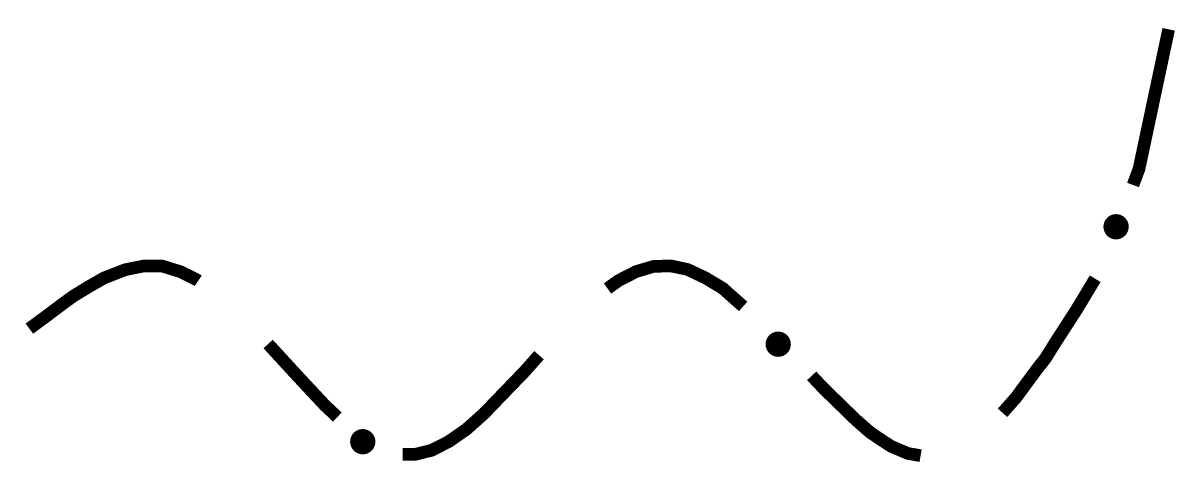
# Model space of a CAD drawing. Extents: x 3.33 to 12.45, y 2.26 to 5.74.
import ezdxf

# ---------------------------------------------------------------- set-up
doc = ezdxf.new("R2010")
doc.units = 0
doc.header["$MEASUREMENT"] = 0
doc.layers.get('0').update_dxf_attribs({"linetype": 'CONTINUOUS'})

msp = doc.modelspace()

# ---------------------------------------------------------------- linework, layer by layer
at = {"const_width": 0.1}
for points in [[(12.1176, 4.4554), (12.165, 4.5827), (12.3996, 5.688)], [(3.3835, 3.3178), (3.5168, 3.4158), (3.6394, 3.5084), (3.7321, 3.5759), (3.8531, 3.6497), (3.9741, 3.7188), (4.1422, 3.7847), (4.2914, 3.8145), (4.436, 3.813), (4.5837, 3.7674), (4.7166, 3.6999), (4.7204, 3.6974)], [(7.9587, 3.6359), (8.046, 3.6982), (8.1847, 3.7695), (8.3214, 3.8103), (8.4581, 3.815), (8.5916, 3.7867), (8.732, 3.7208), (8.8702, 3.6376), (9.0324, 3.4936)], [(11.0849, 2.6514), (11.1904, 2.7704), (11.3601, 3.0004), (11.4245, 3.082), (11.5078, 3.2155), (11.6734, 3.4723), (11.7818, 3.6528), (11.8185, 3.713)], [(5.273, 3.1961), (5.5074, 2.9407), (5.7211, 2.7115), (5.8212, 2.6176)], [(6.3385, 2.3219), (6.4404, 2.3231), (6.5676, 2.3545), (6.7028, 2.4236), (6.8426, 2.5209), (6.9809, 2.6449), (7.3083, 2.9845), (7.417, 3.1077)], [(9.5746, 2.944), (9.6659, 2.8468), (9.9261, 2.5934), (10.0376, 2.4961), (10.1209, 2.4396), (10.2057, 2.3846), (10.3365, 2.3292), (10.4367, 2.3119)]]:
    msp.add_lwpolyline(points, dxfattribs=at)
for points in [[(11.9336, 4.1246, 1), (12.0336, 4.1246, 1)], [(9.2598, 3.1944, 1), (9.3598, 3.1944, 1)], [(5.972, 2.4226, 1), (6.072, 2.4226, 1)]]:
    msp.add_lwpolyline(points, format="xyb", close=True, dxfattribs=at)

doc.saveas('drawing.dxf')
